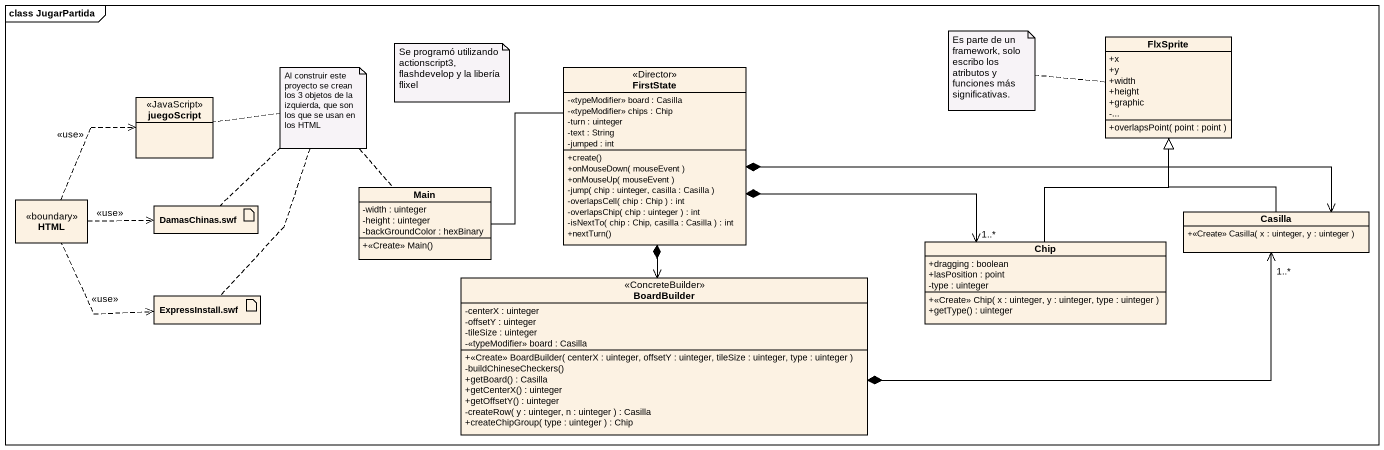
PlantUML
@startuml
mainframe class JugarPartida
allowmixing
hide circle
hide empty members
skinparam classAttributeIconSize 0
class FlxSprite {
  +x
  +y
  +width
  +height
  +graphic
  -...
  +overlapsPoint( point : point )
}
class FirstState <<Director>> {
  -<<typeModifier>> board : Casilla
  -<<typeModifier>> chips : Chip
  -turn : uinteger
  -text : String
  -jumped : int
  +create()
  +onMouseDown( mouseEvent )
  +onMouseUp( mouseEvent )
  -jump( chip : uinteger, casilla : Casilla )
  -overlapsCell( chip : Chip ) : int
  -overlapsChip( chip : uinteger ) : int
  -isNextTo( chip : Chip, casilla : Casilla ) : int
  +nextTurn()
}
class juegoScript <<JavaScript>>
class Main {
  -width : uinteger
  -height : uinteger
  -backGroundColor : hexBinary
  +<<Create>> Main()
}
class HTML <<boundary>>
artifact "DamasChinas.swf" as DamasChinas_swf
class Casilla {
  +<<Create>> Casilla( x : uinteger, y : uinteger )
}
class Chip {
  +dragging : boolean
  +lasPosition : point
  -type : uinteger
  +<<Create>> Chip( x : uinteger, y : uinteger, type : uinteger )
  +getType() : uinteger
}
artifact "ExpressInstall.swf" as ExpressInstall_swf
class BoardBuilder <<ConcreteBuilder>> {
  -centerX : uinteger
  -offsetY : uinteger
  -tileSize : uinteger
  -<<typeModifier>> board : Casilla
  +<<Create>> BoardBuilder( centerX : uinteger, offsetY : uinteger, tileSize : uinteger, type : uinteger )
  -buildChineseCheckers()
  +getBoard() : Casilla
  +getCenterX() : uinteger
  +getOffsetY() : uinteger
  -createRow( y : uinteger, n : uinteger ) : Casilla
  +createChipGroup( type : uinteger ) : Chip
}
FirstState *-right-> Casilla
FirstState *-right-> "1..*" Chip
FirstState *--> BoardBuilder
Main -right- FirstState
HTML .up.> juegoScript : <<use>>
HTML .right.> DamasChinas_swf : <<use>>
HTML .right.> ExpressInstall_swf : <<use>>
Casilla -up-|> FlxSprite
Chip -up-|> FlxSprite
BoardBuilder *-right-> "1..*" Casilla
note as N1
  Se programó utilizando actionscript3, flashdevelop y la libería flixel
end note
note left of FlxSprite : Es parte de un framework, solo escribo los atributos y funciones más significativas.
note as N3
  Al construir este proyecto se crean los 3 objetos de la izquierda, que son los que se usan en los HTML
end note
N3 .. Main
N3 .. juegoScript
N3 .. DamasChinas_swf
N3 .. ExpressInstall_swf
@enduml
